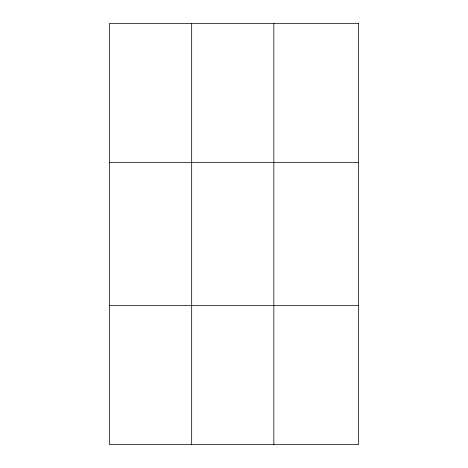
<?xml version="1.0" encoding="UTF-8"?>
<svg xmlns="http://www.w3.org/2000/svg" width="468" height="468" viewBox="0 0 468 468"><rect width="100%" height="100%" fill="white"/><g stroke="black" fill="none" stroke-linecap="round" stroke-linejoin="round"><path stroke-width="0.7" d="M191.675 444.6L191.675 23.4M273.839 444.6L273.839 23.4M109.506 162.396L358.494 162.396M109.506 305.604L358.494 305.604M358.494 23.4L358.494 444.6L109.506 444.6L109.506 23.4L358.494 23.4"/></g></svg>
